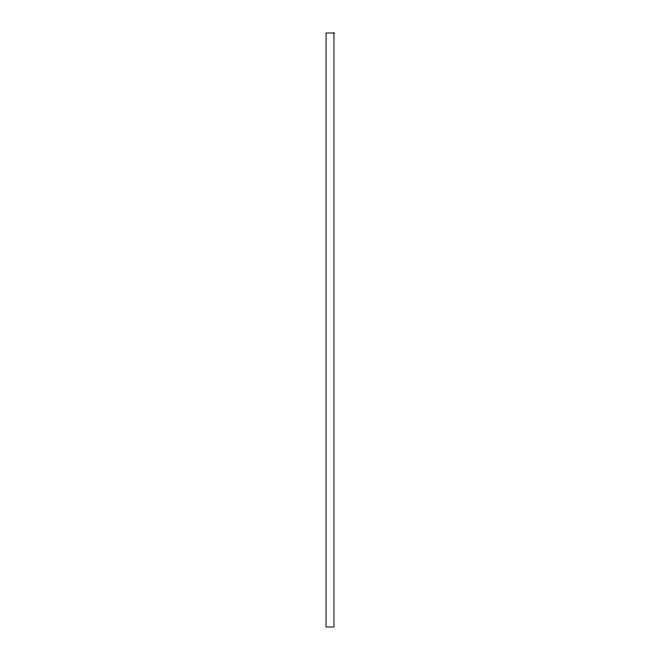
<?xml version="1.0" encoding="UTF-8"?>
<svg xmlns="http://www.w3.org/2000/svg" width="660" height="660" viewBox="0 0 660 660"><rect width="100%" height="100%" fill="white"/><g stroke="black" fill="none" stroke-linecap="round" stroke-linejoin="round"><path stroke-width="0.99" d="M333.96 33L326.04 33L326.04 627L333.96 627L333.96 33"/></g></svg>
